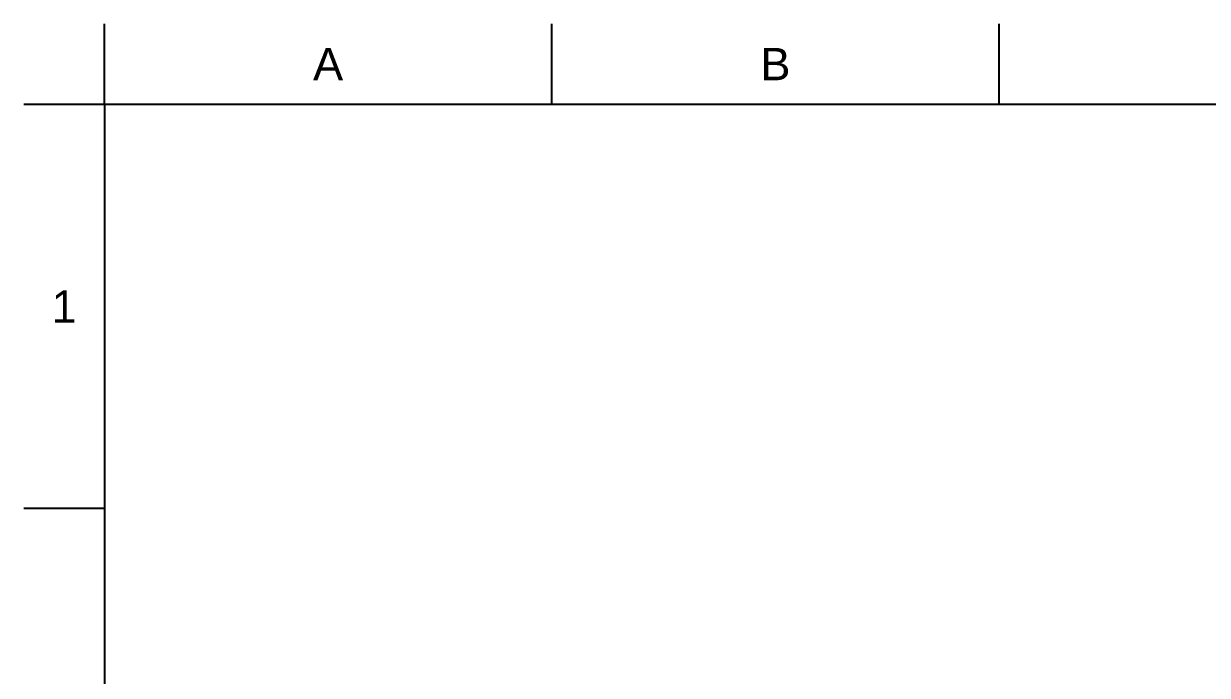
# Model space of a CAD drawing. Header units: millimetres. Extents: x 1613 to 2033, y 365 to 959.
# Drawn here: x 1613.3 to 1820.6, y 845.2 to 959.3 of the extents above; entities that cross this region are included whole.
import ezdxf

# ---------------------------------------------------------------- set-up
doc = ezdxf.new("R2010")
doc.units = ezdxf.units.MM
doc.header["$LTSCALE"] = 0.1
doc.styles.get("Standard").update_dxf_attribs({"font": 'arial.ttf'})

msp = doc.modelspace()

# ---------------------------------------------------------------- linework, layer by layer
for p, q in [((1627.403, 945.125), (1627.403, 959.266)), ((1705.747, 945.125), (1705.747, 959.266)), ((1784.09, 945.125), (1784.09, 959.266)), ((1627.403, 945.125), (1613.262, 945.125)), ((1627.403, 945.125), (1627.403, 379.468)), ((2019.12, 945.125), (1627.403, 945.125)), ((1627.403, 874.418), (1613.262, 874.418))]:
    msp.add_line(p, q)
msp.add_point((1627.403, 874.418))

# ---------------------------------------------------------------- texts
at = {"char_height": 5.657, "attachment_point": 5}
for s, width, insert in [('A', 10, (1666.575, 952.196)), ('B', 10, (1744.918, 952.196)), ('1', 50, (1620.332, 909.771))]:
    msp.add_mtext_dynamic_manual_height_columns(s, width=width, gutter_width=12.5, heights=[0], dxfattribs=dict(at, insert=insert))

doc.saveas('drawing.dxf')
